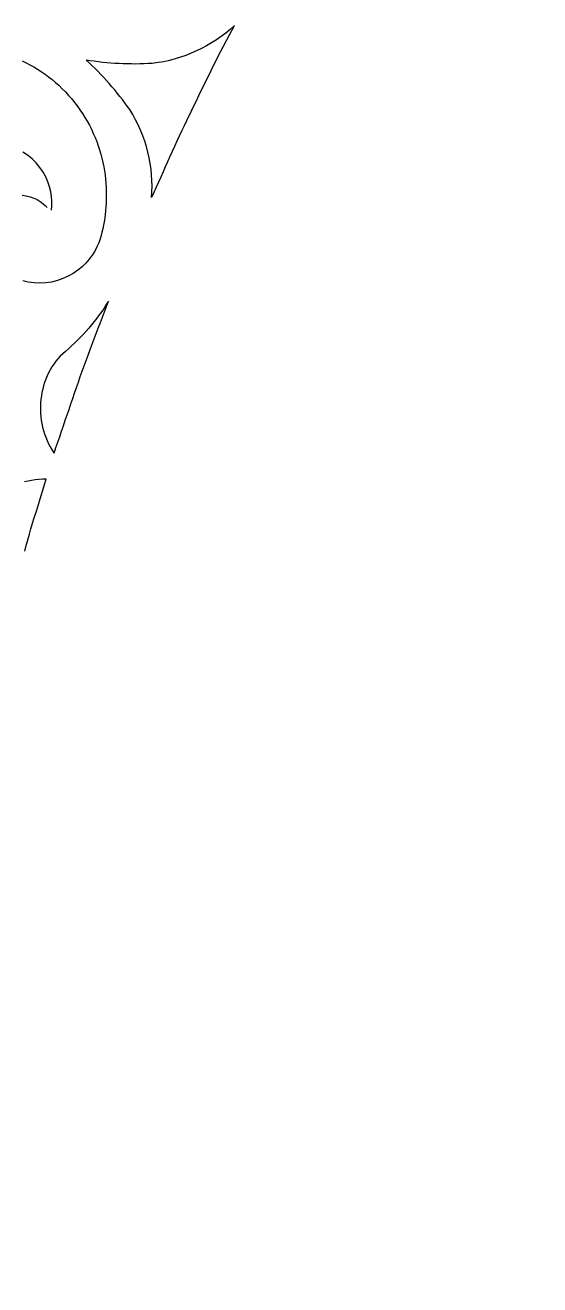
# Model space of a CAD drawing. Extents: x -1903 to -234, y -575 to 545.
# Drawn here: x -1775.9 to -1690.4, y -14.8 to 194.7 of the extents above; entities that cross this region are included whole.
import ezdxf

# ---------------------------------------------------------------- set-up
doc = ezdxf.new("R2010")
doc.units = 0
doc.layers.add('LAYER_1', color=18, linetype='CONTINUOUS')

msp = doc.modelspace()

# ---------------------------------------------------------------- linework, layer by layer
at = {"layer": 'LAYER_1'}
msp.add_lwpolyline([(-1342.91, 545.22, 0.414214), (-1902.91, -14.78, 0.414214), (-1342.91, -574.78, 0.414214), (-782.91, -14.78, 0.414214)], format="xyb", close=True, dxfattribs=at)
for points in [[(-1748.31, 180.46), (-1747.9, 181.29), (-1747.49, 182.13), (-1747.08, 182.97), (-1746.67, 183.81), (-1746.25, 184.64), (-1745.84, 185.48), (-1745.43, 186.32), (-1745.02, 187.16), (-1744.61, 187.99), (-1744.2, 188.83), (-1743.79, 189.67), (-1743.35, 190.49), (-1742.91, 191.31), (-1742.48, 192.14), (-1742.04, 192.96), (-1741.6, 193.79), (-1741.17, 194.61), (-1741.88, 193.97), (-1742.61, 193.37), (-1743.37, 192.79), (-1744.16, 192.25), (-1744.96, 191.74), (-1745.79, 191.27), (-1746.63, 190.82), (-1747.48, 190.4), (-1748.34, 190.01), (-1749.22, 189.66), (-1750.12, 189.35), (-1751.03, 189.07), (-1751.96, 188.83), (-1752.9, 188.62), (-1753.85, 188.46), (-1754.81, 188.33), (-1755.5, 188.3), (-1756.19, 188.26), (-1756.88, 188.25), (-1757.57, 188.23), (-1758.26, 188.24), (-1758.95, 188.25), (-1759.64, 188.27), (-1760.33, 188.29), (-1761.02, 188.34), (-1761.71, 188.38), (-1762.4, 188.45), (-1763.09, 188.51), (-1763.77, 188.6), (-1764.46, 188.68), (-1765.14, 188.78), (-1765.83, 188.88)], [(-1776.46, 188.75), (-1775.81, 188.43), (-1775.16, 188.11), (-1774.52, 187.74), (-1773.89, 187.38), (-1773.27, 186.96), (-1772.65, 186.55), (-1772.05, 186.1), (-1771.46, 185.64), (-1770.89, 185.15), (-1770.32, 184.65), (-1769.78, 184.12), (-1769.24, 183.58), (-1768.73, 183.02), (-1768.22, 182.45), (-1767.75, 181.85), (-1767.28, 181.25), (-1766.85, 180.62), (-1766.41, 180), (-1766.02, 179.35), (-1765.63, 178.7), (-1765.28, 178.04), (-1764.93, 177.37), (-1764.62, 176.69), (-1764.32, 176.01), (-1764.06, 175.32), (-1763.8, 174.63), (-1763.58, 173.94), (-1763.36, 173.24), (-1763.19, 172.55), (-1763.02, 171.85), (-1762.89, 171.16), (-1762.76, 170.47), (-1762.67, 169.78), (-1762.58, 169.1), (-1762.53, 168.42), (-1762.49, 167.75), (-1762.48, 167.09), (-1762.46, 166.42), (-1762.47, 165.77), (-1762.48, 165.11), (-1762.52, 164.48), (-1762.57, 163.84), (-1762.64, 163.22), (-1762.72, 162.6), (-1762.82, 162.01), (-1762.93, 161.41), (-1763.06, 160.84), (-1763.19, 160.26), (-1763.34, 159.71), (-1763.5, 159.16), (-1763.73, 158.49), (-1764.02, 157.81), (-1764.38, 157.13), (-1764.8, 156.45), (-1765.3, 155.78), (-1765.87, 155.14), (-1766.5, 154.52), (-1767.22, 153.94), (-1767.99, 153.42), (-1768.81, 152.94), (-1769.68, 152.54), (-1770.6, 152.22), (-1771.55, 151.98), (-1772.53, 151.84), (-1773.51, 151.79), (-1774.48, 151.83), (-1775.44, 151.97), (-1776.36, 152.18)], [(-1748.31, 180.44), (-1748.72, 179.6), (-1749.13, 178.77), (-1749.54, 177.93), (-1749.95, 177.09), (-1750.35, 176.24), (-1750.73, 175.39), (-1751.11, 174.54), (-1751.5, 173.69), (-1751.88, 172.84), (-1752.27, 171.99), (-1752.65, 171.14), (-1753.03, 170.29), (-1753.42, 169.44), (-1753.8, 168.59), (-1754.18, 167.74), (-1754.57, 166.89), (-1754.95, 166.04), (-1754.88, 166.99), (-1754.86, 167.94), (-1754.87, 168.88), (-1754.93, 169.83), (-1755.02, 170.77), (-1755.15, 171.71), (-1755.33, 172.65), (-1755.54, 173.58), (-1755.78, 174.5), (-1756.07, 175.41), (-1756.4, 176.31), (-1756.76, 177.21), (-1757.16, 178.09), (-1757.59, 178.95), (-1758.06, 179.81), (-1758.57, 180.64), (-1758.98, 181.2), (-1759.38, 181.76), (-1759.79, 182.31), (-1760.21, 182.85), (-1760.64, 183.39), (-1761.07, 183.92), (-1761.52, 184.44), (-1761.96, 184.97), (-1762.43, 185.48), (-1762.89, 185.99), (-1763.36, 186.48), (-1763.84, 186.98), (-1764.33, 187.46), (-1764.82, 187.95), (-1765.32, 188.41), (-1765.83, 188.88)], [(-1771.59, 163.93), (-1771.53, 164.65), (-1771.53, 165.4), (-1771.58, 166.18), (-1771.7, 166.98), (-1771.9, 167.8), (-1772.18, 168.63), (-1772.53, 169.46), (-1772.98, 170.27), (-1773.51, 171.05), (-1774.12, 171.78), (-1774.8, 172.46), (-1775.55, 173.06), (-1776.36, 173.59)], [(-1776.48, 166.41), (-1775.77, 166.32), (-1775.1, 166.16), (-1774.49, 165.94), (-1773.94, 165.68), (-1773.45, 165.38), (-1773.02, 165.05), (-1772.64, 164.72), (-1772.31, 164.38)], [(-1776.01, 107.24), (-1775.76, 108.17), (-1775.51, 109.09), (-1775.25, 110.02), (-1774.99, 110.94), (-1774.71, 111.86), (-1774.43, 112.78), (-1774.15, 113.7), (-1773.86, 114.62), (-1773.58, 115.53), (-1773.3, 116.45), (-1773.02, 117.37), (-1772.73, 118.29), (-1772.45, 119.2), (-1773.07, 119.17), (-1773.68, 119.13), (-1774.28, 119.06), (-1774.88, 118.97), (-1775.48, 118.87), (-1776.08, 118.76)]]:
    msp.add_lwpolyline(points, dxfattribs=at)
msp.add_lwpolyline([(-1762.09, 148.81), (-1762.47, 148.23), (-1762.84, 147.64), (-1763.23, 147.07), (-1763.63, 146.5), (-1764.05, 145.95), (-1764.46, 145.4), (-1764.9, 144.86), (-1765.34, 144.32), (-1765.8, 143.81), (-1766.27, 143.29), (-1766.75, 142.79), (-1767.23, 142.3), (-1767.73, 141.82), (-1768.23, 141.34), (-1768.74, 140.89), (-1769.26, 140.43), (-1769.7, 140.05), (-1770.12, 139.65), (-1770.52, 139.23), (-1770.87, 138.79), (-1771.21, 138.33), (-1771.52, 137.86), (-1771.81, 137.37), (-1772.07, 136.86), (-1772.31, 136.35), (-1772.53, 135.82), (-1772.73, 135.28), (-1772.9, 134.73), (-1773.04, 134.18), (-1773.17, 133.62), (-1773.26, 133.05), (-1773.34, 132.48), (-1773.39, 131.9), (-1773.42, 131.32), (-1773.42, 130.74), (-1773.39, 130.16), (-1773.34, 129.58), (-1773.27, 129), (-1773.17, 128.43), (-1773.05, 127.85), (-1772.9, 127.29), (-1772.73, 126.73), (-1772.53, 126.17), (-1772.3, 125.62), (-1772.05, 125.09), (-1771.77, 124.56), (-1771.46, 124.04), (-1771.12, 123.53), (-1770.83, 124.45), (-1770.52, 125.36), (-1770.21, 126.26), (-1769.9, 127.17), (-1769.59, 128.08), (-1769.28, 128.98), (-1768.97, 129.89), (-1768.66, 130.8), (-1768.35, 131.71), (-1768.04, 132.61), (-1767.73, 133.52), (-1767.42, 134.43), (-1767.11, 135.33), (-1766.8, 136.24), (-1766.48, 137.15), (-1766.16, 138.05), (-1765.82, 138.95), (-1765.48, 139.84), (-1765.14, 140.74), (-1764.81, 141.64), (-1764.47, 142.53), (-1764.13, 143.43), (-1763.79, 144.33), (-1763.45, 145.23), (-1763.11, 146.12), (-1762.77, 147.02), (-1762.43, 147.92)], close=True, dxfattribs=at)

doc.saveas('drawing.dxf')
